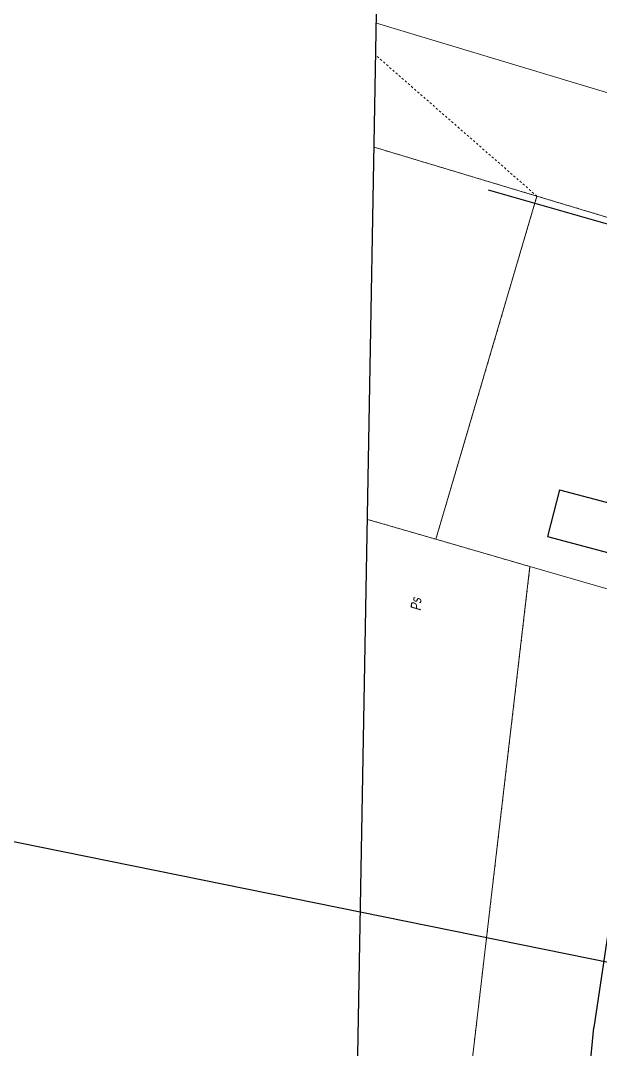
# Model space of a CAD drawing. Header units: millimetres. Extents: x 4848043 to 9699780, y 5827542 to 11659147.
# Drawn here: x 4849542.7 to 4849683.4, y 5829706.9 to 5829956.6 of the extents above; entities that cross this region are included whole.
import ezdxf

# ---------------------------------------------------------------- set-up
doc = ezdxf.new("R2010")
doc.units = ezdxf.units.MM
doc.header["$MEASUREMENT"] = 0
doc.linetypes.add('0', pattern=[0])
doc.linetypes.add('GUZ', pattern=[1, 0.5, -0.5])
for name, color, linetype, lineweight in [('EBUPP_L_3', 6, '0', 25), ('EDZPD_L_0', 251, '0', 18), ('EUZOU_T_0', 251, '0', 18), ('EUZPU_L_4', 251, 'GUZ', 18)]:
    doc.layers.add(name, color=color, linetype=linetype, lineweight=lineweight)
doc.layers.add('RYS layout', color=7, linetype='Continuous', lineweight=30, plot=False)
doc.layers.add('SZOPO_L_0', color=251, linetype='BGS')
doc.styles.get("Standard").update_dxf_attribs({"font": 'txt', "width": 0.8, "oblique": 15})
doc.linetypes.add('BGS', pattern='A,2.5,[133,ltypeshp.shx,S=0.2,R=0,X=0,Y=0],2.5', length=5)

msp = doc.modelspace()

# ---------------------------------------------------------------- linework, layer by layer
at = {"layer": 'EBUPP_L_3', "linetype": '0'}
for p, q in [((4849673.45, 5829842.71), (4849670.58, 5829831.42)), ((4849673.45, 5829842.71), (4849712.07, 5829832.54)), ((4849670.58, 5829831.42), (4849708.99, 5829821.05))]:
    msp.add_line(p, q, dxfattribs=at)
at = {"layer": 'EDZPD_L_0', "linetype": '0'}
for p, q in [((4849763.42, 5829915.49), (4849629.03, 5829955.95)), ((4849668, 5829914), (4849628.49, 5829925.87)), ((4849668, 5829914), (4849643.47, 5829830.72)), ((4849774.72, 5829881.91), (4849668, 5829914)), ((4849626.88, 5829835.55), (4849643.47, 5829830.72)), ((4849643.47, 5829830.72), (4849666.31, 5829824.09)), ((4849666.31, 5829824.09), (4849638.58, 5829587.15)), ((4849666.31, 5829824.09), (4849696.64, 5829815.27))]:
    msp.add_line(p, q, dxfattribs=at)
at = {"layer": 'EUZPU_L_4', "linetype": 'GUZ'}
for p, q in [((4849668, 5829914), (4849628.89, 5829948.18)), ((4849628.49, 5829925.87), (4849668, 5829914)), ((4849668, 5829914), (4849643.47, 5829830.72)), ((4849668, 5829914), (4849774.72, 5829881.91)), ((4849643.47, 5829830.72), (4849626.88, 5829835.55)), ((4849643.47, 5829830.72), (4849666.31, 5829824.09)), ((4849666.31, 5829824.09), (4849651.52, 5829697.7))]:
    msp.add_line(p, q, dxfattribs=at)
at = {"layer": 'RYS layout'}
for points in [[(4849624.24, 5829687.49), (4849634.23, 5830247.4), (4849919.19, 5830242.32), (4849909.19, 5829682.41)], [(4849812.06, 5829411.56), (4849214.23, 5829532.82), (4849270.89, 5829812.13), (4849868.72, 5829690.87)]]:
    msp.add_lwpolyline(points, close=True, dxfattribs=at)
at = {"layer": 'SZOPO_L_0', "linetype": 'BGS'}
for p, q in [((4849773.05, 5829882.1), (4849656.22, 5829915.45)), ((4849689.19, 5829761.79), (4849681.84, 5829712.2)), ((4849669.25, 5829585.28), (4849681.84, 5829712.2))]:
    msp.add_line(p, q, dxfattribs=at)

# ---------------------------------------------------------------- texts
at = {"layer": 'EUZOU_T_0', "insert": (4849638.66, 5829814.82), "char_height": 2.5, "attachment_point": 5, "rotation": 88.9772, "line_spacing_factor": 0.82}
msp.add_mtext('Ps', dxfattribs=at)

doc.saveas('drawing.dxf')
